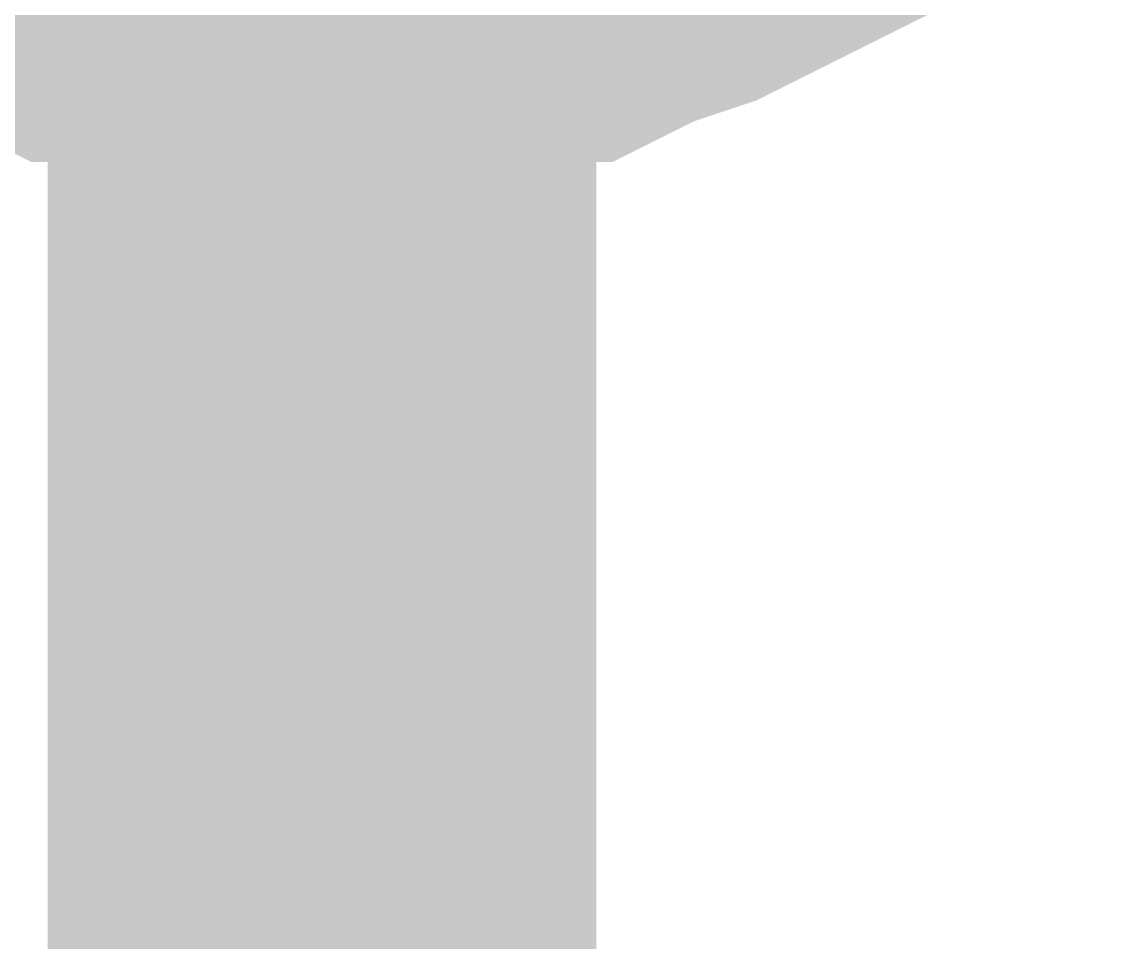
# Model space of a CAD drawing. Header units: inches. Extents: x 0 to 22.3, y 0 to 15.7.
# Drawn here: x 1.09378 to 1.11719, y 4.25769 to 4.27749 of the extents above; entities that cross this region are included whole.
import ezdxf

# ---------------------------------------------------------------- set-up
doc = ezdxf.new("R2010")
doc.units = ezdxf.units.IN
doc.header["$MEASUREMENT"] = 0
doc.layers.add('Sheet', color=255, linetype='Continuous')

msp = doc.modelspace()

# ---------------------------------------------------------------- linework, layer by layer
at = {"layer": 'Sheet'}
for points in [[(1.100236, 4.199927, 0.0118, 0.0118, 0), (1.100236, 4.300262, 0.0118, 0.0118, 0)], [(1.100236, 4.27993, 0.0118, 0.0118, 0), (1.099352, 4.27993, 0.0118, 0.0118, 0), (1.098026, 4.27993, 0.0118, 0.0118, 0), (1.097142, 4.280372, 0.0118, 0.0118, 0), (1.096258, 4.280372, 0.0118, 0.0118, 0), (1.095373, 4.280372, 0.0118, 0.0118, 0), (1.094489, 4.280814, 0.0118, 0.0118, 0), (1.093163, 4.281256, 0.0118, 0.0118, 0), (1.092279, 4.281698, 0.0118, 0.0118, 0), (1.091395, 4.28214, 0.0118, 0.0118, 0), (1.090511, 4.282582, 0.0118, 0.0118, 0), (1.090069, 4.283024, 0.0118, 0.0118, 0), (1.089185, 4.283466, 0.0118, 0.0118, 0), (1.088301, 4.283908, 0.0118, 0.0118, 0), (1.087417, 4.284792, 0.0118, 0.0118, 0)], [(1.100236, 4.27993, 0.0118, 0.0118, 0), (1.099352, 4.27993, 0.0118, 0.0118, 0), (1.098026, 4.27993, 0.0118, 0.0118, 0), (1.097142, 4.280372, 0.0118, 0.0118, 0), (1.096258, 4.280372, 0.0118, 0.0118, 0), (1.095373, 4.280372, 0.0118, 0.0118, 0), (1.094489, 4.280814, 0.0118, 0.0118, 0), (1.093163, 4.281256, 0.0118, 0.0118, 0), (1.092279, 4.281698, 0.0118, 0.0118, 0), (1.091395, 4.28214, 0.0118, 0.0118, 0), (1.090511, 4.282582, 0.0118, 0.0118, 0), (1.090069, 4.283024, 0.0118, 0.0118, 0), (1.089185, 4.283466, 0.0118, 0.0118, 0), (1.088301, 4.283908, 0.0118, 0.0118, 0), (1.087417, 4.284792, 0.0118, 0.0118, 0)], [(1.100236, 4.27993, 0.0118, 0.0118, 0), (1.099352, 4.27993, 0.0118, 0.0118, 0), (1.098026, 4.27993, 0.0118, 0.0118, 0), (1.097142, 4.280372, 0.0118, 0.0118, 0), (1.096258, 4.280372, 0.0118, 0.0118, 0), (1.095373, 4.280372, 0.0118, 0.0118, 0), (1.094489, 4.280814, 0.0118, 0.0118, 0), (1.093163, 4.281256, 0.0118, 0.0118, 0), (1.092279, 4.281698, 0.0118, 0.0118, 0), (1.091395, 4.28214, 0.0118, 0.0118, 0), (1.090511, 4.282582, 0.0118, 0.0118, 0), (1.090069, 4.283024, 0.0118, 0.0118, 0), (1.089185, 4.283466, 0.0118, 0.0118, 0), (1.088301, 4.283908, 0.0118, 0.0118, 0), (1.087417, 4.284792, 0.0118, 0.0118, 0)], [(1.100236, 4.27993, 0.0118, 0.0118, 0), (1.099352, 4.27993, 0.0118, 0.0118, 0), (1.098026, 4.27993, 0.0118, 0.0118, 0), (1.097142, 4.280372, 0.0118, 0.0118, 0), (1.096258, 4.280372, 0.0118, 0.0118, 0), (1.095373, 4.280372, 0.0118, 0.0118, 0), (1.094489, 4.280814, 0.0118, 0.0118, 0), (1.093163, 4.281256, 0.0118, 0.0118, 0), (1.092279, 4.281698, 0.0118, 0.0118, 0), (1.091395, 4.28214, 0.0118, 0.0118, 0), (1.090511, 4.282582, 0.0118, 0.0118, 0), (1.090069, 4.283024, 0.0118, 0.0118, 0), (1.089185, 4.283466, 0.0118, 0.0118, 0), (1.088301, 4.283908, 0.0118, 0.0118, 0), (1.087417, 4.284792, 0.0118, 0.0118, 0)], [(1.100236, 4.27993, 0.0118, 0.0118, 0), (1.099352, 4.27993, 0.0118, 0.0118, 0), (1.098026, 4.27993, 0.0118, 0.0118, 0), (1.097142, 4.280372, 0.0118, 0.0118, 0), (1.096258, 4.280372, 0.0118, 0.0118, 0), (1.095373, 4.280372, 0.0118, 0.0118, 0), (1.094489, 4.280814, 0.0118, 0.0118, 0), (1.093163, 4.281256, 0.0118, 0.0118, 0), (1.092279, 4.281698, 0.0118, 0.0118, 0), (1.091395, 4.28214, 0.0118, 0.0118, 0), (1.090511, 4.282582, 0.0118, 0.0118, 0), (1.090069, 4.283024, 0.0118, 0.0118, 0), (1.089185, 4.283466, 0.0118, 0.0118, 0), (1.088301, 4.283908, 0.0118, 0.0118, 0), (1.087417, 4.284792, 0.0118, 0.0118, 0)], [(1.100236, 4.27993, 0.0118, 0.0118, 0), (1.099352, 4.27993, 0.0118, 0.0118, 0), (1.098026, 4.27993, 0.0118, 0.0118, 0), (1.097142, 4.280372, 0.0118, 0.0118, 0), (1.096258, 4.280372, 0.0118, 0.0118, 0), (1.095373, 4.280372, 0.0118, 0.0118, 0), (1.094489, 4.280814, 0.0118, 0.0118, 0), (1.093163, 4.281256, 0.0118, 0.0118, 0), (1.092279, 4.281698, 0.0118, 0.0118, 0), (1.091395, 4.28214, 0.0118, 0.0118, 0), (1.090511, 4.282582, 0.0118, 0.0118, 0), (1.090069, 4.283024, 0.0118, 0.0118, 0), (1.089185, 4.283466, 0.0118, 0.0118, 0), (1.088301, 4.283908, 0.0118, 0.0118, 0), (1.087417, 4.284792, 0.0118, 0.0118, 0)], [(1.100236, 4.27993, 0.0118, 0.0118, 0), (1.099352, 4.27993, 0.0118, 0.0118, 0), (1.098026, 4.27993, 0.0118, 0.0118, 0), (1.097142, 4.280372, 0.0118, 0.0118, 0), (1.096258, 4.280372, 0.0118, 0.0118, 0), (1.095373, 4.280372, 0.0118, 0.0118, 0), (1.094489, 4.280814, 0.0118, 0.0118, 0), (1.093163, 4.281256, 0.0118, 0.0118, 0), (1.092279, 4.281698, 0.0118, 0.0118, 0), (1.091395, 4.28214, 0.0118, 0.0118, 0), (1.090511, 4.282582, 0.0118, 0.0118, 0), (1.090069, 4.283024, 0.0118, 0.0118, 0), (1.089185, 4.283466, 0.0118, 0.0118, 0), (1.088301, 4.283908, 0.0118, 0.0118, 0), (1.087417, 4.284792, 0.0118, 0.0118, 0)], [(1.111287, 4.283466, 0.0118, 0.0118, 0), (1.110403, 4.283024, 0.0118, 0.0118, 0), (1.109961, 4.282582, 0.0118, 0.0118, 0), (1.109077, 4.28214, 0.0118, 0.0118, 0), (1.108193, 4.281698, 0.0118, 0.0118, 0), (1.107309, 4.281256, 0.0118, 0.0118, 0), (1.105982, 4.280814, 0.0118, 0.0118, 0), (1.105098, 4.280372, 0.0118, 0.0118, 0), (1.104214, 4.280372, 0.0118, 0.0118, 0), (1.10333, 4.280372, 0.0118, 0.0118, 0), (1.102446, 4.27993, 0.0118, 0.0118, 0), (1.10112, 4.27993, 0.0118, 0.0118, 0), (1.100236, 4.27993, 0.0118, 0.0118, 0)], [(1.111287, 4.283466, 0.0118, 0.0118, 0), (1.110403, 4.283024, 0.0118, 0.0118, 0), (1.109961, 4.282582, 0.0118, 0.0118, 0), (1.109077, 4.28214, 0.0118, 0.0118, 0), (1.108193, 4.281698, 0.0118, 0.0118, 0), (1.107309, 4.281256, 0.0118, 0.0118, 0), (1.105982, 4.280814, 0.0118, 0.0118, 0), (1.105098, 4.280372, 0.0118, 0.0118, 0), (1.104214, 4.280372, 0.0118, 0.0118, 0), (1.10333, 4.280372, 0.0118, 0.0118, 0), (1.102446, 4.27993, 0.0118, 0.0118, 0), (1.10112, 4.27993, 0.0118, 0.0118, 0), (1.100236, 4.27993, 0.0118, 0.0118, 0)], [(1.111287, 4.283466, 0.0118, 0.0118, 0), (1.110403, 4.283024, 0.0118, 0.0118, 0), (1.109961, 4.282582, 0.0118, 0.0118, 0), (1.109077, 4.28214, 0.0118, 0.0118, 0), (1.108193, 4.281698, 0.0118, 0.0118, 0), (1.107309, 4.281256, 0.0118, 0.0118, 0), (1.105982, 4.280814, 0.0118, 0.0118, 0), (1.105098, 4.280372, 0.0118, 0.0118, 0), (1.104214, 4.280372, 0.0118, 0.0118, 0), (1.10333, 4.280372, 0.0118, 0.0118, 0), (1.102446, 4.27993, 0.0118, 0.0118, 0), (1.10112, 4.27993, 0.0118, 0.0118, 0), (1.100236, 4.27993, 0.0118, 0.0118, 0)], [(1.111287, 4.283466, 0.0118, 0.0118, 0), (1.110403, 4.283024, 0.0118, 0.0118, 0), (1.109961, 4.282582, 0.0118, 0.0118, 0), (1.109077, 4.28214, 0.0118, 0.0118, 0), (1.108193, 4.281698, 0.0118, 0.0118, 0), (1.107309, 4.281256, 0.0118, 0.0118, 0), (1.105982, 4.280814, 0.0118, 0.0118, 0), (1.105098, 4.280372, 0.0118, 0.0118, 0), (1.104214, 4.280372, 0.0118, 0.0118, 0), (1.10333, 4.280372, 0.0118, 0.0118, 0), (1.102446, 4.27993, 0.0118, 0.0118, 0), (1.10112, 4.27993, 0.0118, 0.0118, 0), (1.100236, 4.27993, 0.0118, 0.0118, 0)], [(1.111287, 4.283466, 0.0118, 0.0118, 0), (1.110403, 4.283024, 0.0118, 0.0118, 0), (1.109961, 4.282582, 0.0118, 0.0118, 0), (1.109077, 4.28214, 0.0118, 0.0118, 0), (1.108193, 4.281698, 0.0118, 0.0118, 0), (1.107309, 4.281256, 0.0118, 0.0118, 0), (1.105982, 4.280814, 0.0118, 0.0118, 0), (1.105098, 4.280372, 0.0118, 0.0118, 0), (1.104214, 4.280372, 0.0118, 0.0118, 0), (1.10333, 4.280372, 0.0118, 0.0118, 0), (1.102446, 4.27993, 0.0118, 0.0118, 0), (1.10112, 4.27993, 0.0118, 0.0118, 0), (1.100236, 4.27993, 0.0118, 0.0118, 0)], [(1.111287, 4.283466, 0.0118, 0.0118, 0), (1.110403, 4.283024, 0.0118, 0.0118, 0), (1.109961, 4.282582, 0.0118, 0.0118, 0), (1.109077, 4.28214, 0.0118, 0.0118, 0), (1.108193, 4.281698, 0.0118, 0.0118, 0), (1.107309, 4.281256, 0.0118, 0.0118, 0), (1.105982, 4.280814, 0.0118, 0.0118, 0), (1.105098, 4.280372, 0.0118, 0.0118, 0), (1.104214, 4.280372, 0.0118, 0.0118, 0), (1.10333, 4.280372, 0.0118, 0.0118, 0), (1.102446, 4.27993, 0.0118, 0.0118, 0), (1.10112, 4.27993, 0.0118, 0.0118, 0), (1.100236, 4.27993, 0.0118, 0.0118, 0)], [(1.111287, 4.283466, 0.0118, 0.0118, 0), (1.110403, 4.283024, 0.0118, 0.0118, 0), (1.109961, 4.282582, 0.0118, 0.0118, 0), (1.109077, 4.28214, 0.0118, 0.0118, 0), (1.108193, 4.281698, 0.0118, 0.0118, 0), (1.107309, 4.281256, 0.0118, 0.0118, 0), (1.105982, 4.280814, 0.0118, 0.0118, 0), (1.105098, 4.280372, 0.0118, 0.0118, 0), (1.104214, 4.280372, 0.0118, 0.0118, 0), (1.10333, 4.280372, 0.0118, 0.0118, 0), (1.102446, 4.27993, 0.0118, 0.0118, 0), (1.10112, 4.27993, 0.0118, 0.0118, 0), (1.100236, 4.27993, 0.0118, 0.0118, 0)]]:
    msp.add_lwpolyline(points, format="xyseb", dxfattribs=at)

doc.saveas('drawing.dxf')
